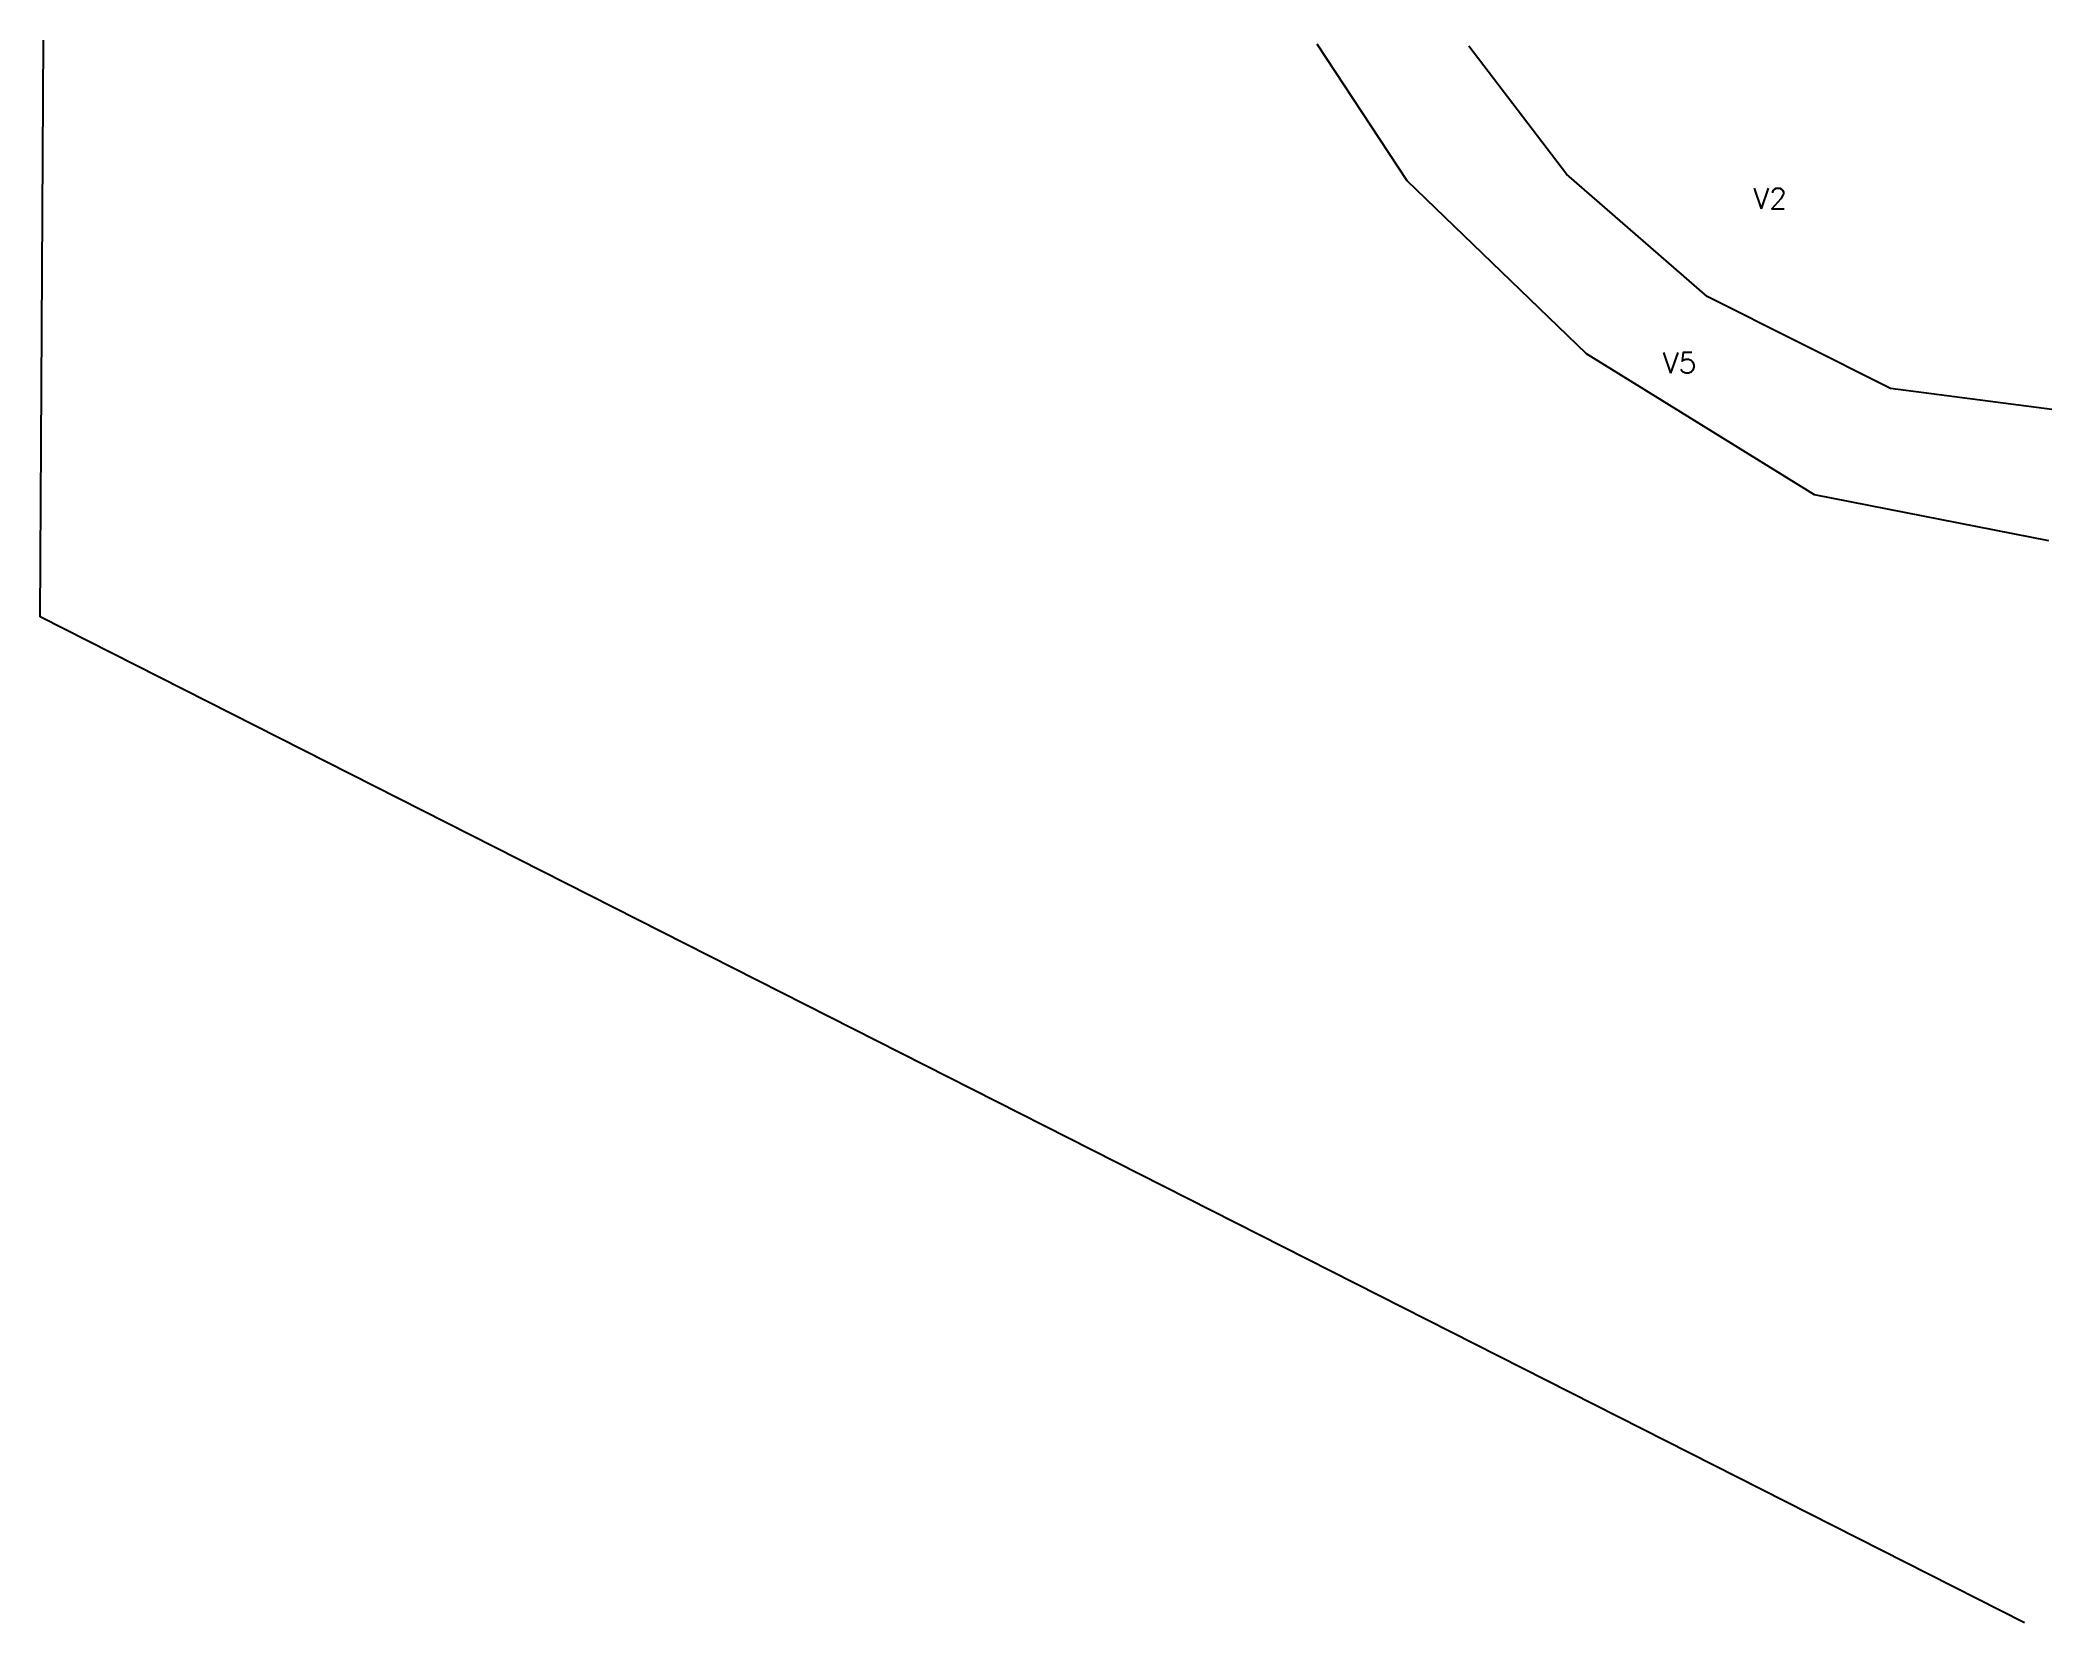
# Model space of a CAD drawing. Header units: metres. Extents: x -15 to -11.61, y -15.56 to -12.89.
import ezdxf

# ---------------------------------------------------------------- set-up
doc = ezdxf.new("R2010")
doc.units = ezdxf.units.M
doc.header["$LTSCALE"] = 25
doc.header["$MEASUREMENT"] = 0
doc.linetypes.add('STRICHPUNKTX2', pattern=[2, 1, -0.5, 0, -0.5])
for name, color, linetype in [('BEFUND', 1, 'CONTINUOUS'), ('BEFUNDSCHRAFF', 1, 'CONTINUOUS'), ('GRABUNGSGRENZE', 3, 'STRICHPUNKTX2')]:
    doc.layers.add(name, color=color, linetype=linetype)
doc.styles.get("Standard").update_dxf_attribs({"font": 'txt.shx'})

msp = doc.modelspace()

# ---------------------------------------------------------------- linework, layer by layer
at = {"layer": 'BEFUND'}
for points in [[(-11.6142, -13.7335), (-12.0092, -13.656), (-12.3935, -13.4181), (-12.6958, -13.1263), (-12.8479, -12.8961)], [(-11.609, -13.5121), (-11.8809, -13.4764), (-12.1903, -13.3215), (-12.4275, -13.1152), (-12.5919, -12.8993)]]:
    msp.add_lwpolyline(points, dxfattribs=at)
at = {"layer": 'GRABUNGSGRENZE', "flags": 128}
msp.add_lwpolyline([(-11.6551, -15.5582), (-15.0013, -13.8616), (-14.9958, -12.8892)], dxfattribs=at)

# ---------------------------------------------------------------- texts
at = {"layer": 'BEFUNDSCHRAFF'}
for s, p in [('V2', (-12.1126, -13.1735)), ('V5', (-12.2653, -13.4507))]:
    msp.add_text(s, height=0.035, dxfattribs=at).set_placement(p)

doc.saveas('drawing.dxf')
